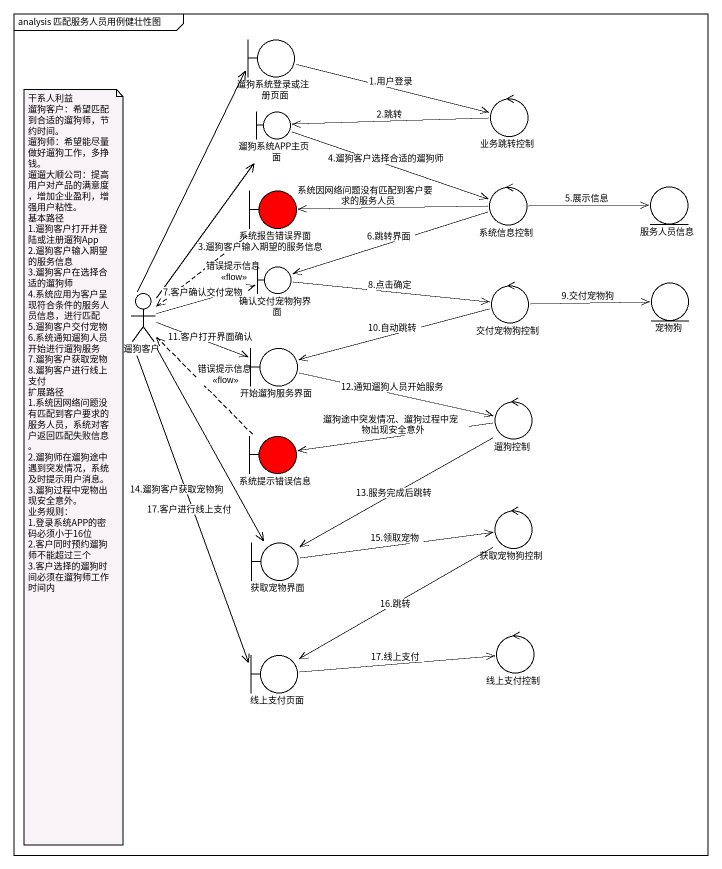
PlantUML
@startuml
mainframe analysis 匹配服务人员用例健壮性图
boundary 遛狗系统登录或注册页面
control 业务跳转控制
boundary 遛狗系统APP主页面
boundary 系统报告错误界面 #FF0000
control 系统信息控制
entity 服务人员信息
actor 遛狗客户
boundary 确认交付宠物狗界面
control 交付宠物狗控制
entity 宠物狗
boundary 开始遛狗服务界面
control 遛狗控制
boundary 系统提示错误信息 #FF0000
control 获取宠物狗控制
boundary 获取宠物界面
control 线上支付控制
boundary 线上支付页面
遛狗系统登录或注册页面 -right-> 业务跳转控制 : 1.用户登录
业务跳转控制 -left-> 遛狗系统APP主页面 : 2.跳转
遛狗系统APP主页面 -right-> 系统信息控制 : 4.遛狗客户选择合适的遛狗师
系统报告错误界面 ..> 遛狗客户 : 错误提示信息\n<<flow>>
系统信息控制 -left-> 系统报告错误界面 : 系统因网络问题没有匹配到客户要求的服务人员
系统信息控制 -right-> 服务人员信息 : 5.展示信息
系统信息控制 -left-> 确认交付宠物狗界面 : 6.跳转界面
遛狗客户 -up-> 遛狗系统登录或注册页面
遛狗客户 -up-> 遛狗系统APP主页面 : 3.遛狗客户输入期望的服务信息
遛狗客户 -right-> 确认交付宠物狗界面 : 7.客户确认交付宠物
遛狗客户 -right-> 开始遛狗服务界面 : 11.客户打开界面确认
遛狗客户 --> 获取宠物界面 : 14.遛狗客户获取宠物狗
遛狗客户 --> 线上支付页面 : 17.客户进行线上支付
确认交付宠物狗界面 -right-> 交付宠物狗控制 : 8.点击确定
交付宠物狗控制 -right-> 宠物狗 : 9.交付宠物狗
交付宠物狗控制 -left-> 开始遛狗服务界面 : 10.自动跳转
开始遛狗服务界面 -right-> 遛狗控制 : 12.通知遛狗人员开始服务
遛狗控制 -left-> 系统提示错误信息 : 遛狗途中突发情况、遛狗过程中宠物出现安全意外
遛狗控制 --> 获取宠物界面 : 13.服务完成后跳转
系统提示错误信息 .up.> 遛狗客户 : 错误提示信息\n<<flow>>
获取宠物狗控制 --> 线上支付页面 : 16.跳转
获取宠物界面 -right-> 获取宠物狗控制 : 15.领取宠物
线上支付页面 -right-> 线上支付控制 : 17.线上支付
note as N1
  干系人利益
  遛狗客户：希望匹配到合适的遛狗师，节约时间。
  遛狗师：希望能尽量做好遛狗工作，多挣钱。
  遛遛大顺公司：提高用户对产品的满意度，增加企业盈利，增强用户粘性。
  基本路径
  1.遛狗客户打开并登陆或注册遛狗App
  2.遛狗客户输入期望的服务信息
  3.遛狗客户在选择合适的遛狗师
  4.系统应用为客户呈现符合条件的服务人员信息，进行匹配
  5.遛狗客户交付宠物
  6.系统通知遛狗人员开始进行遛狗服务
  7.遛狗客户获取宠物
  8.遛狗客户进行线上支付
  扩展路径
  1.系统因网络问题没有匹配到客户要求的服务人员，系统对客户返回匹配失败信息。
  2.遛狗师在遛狗途中遇到突发情况，系统及时提示用户消息。
  3.遛狗过程中宠物出现安全意外。
  业务规则：
  1.登录系统APP的密码必须小于16位
  2.客户同时预约遛狗师不能超过三个
  3.客户选择的遛狗时间必须在遛狗师工作时间内
end note
@enduml
